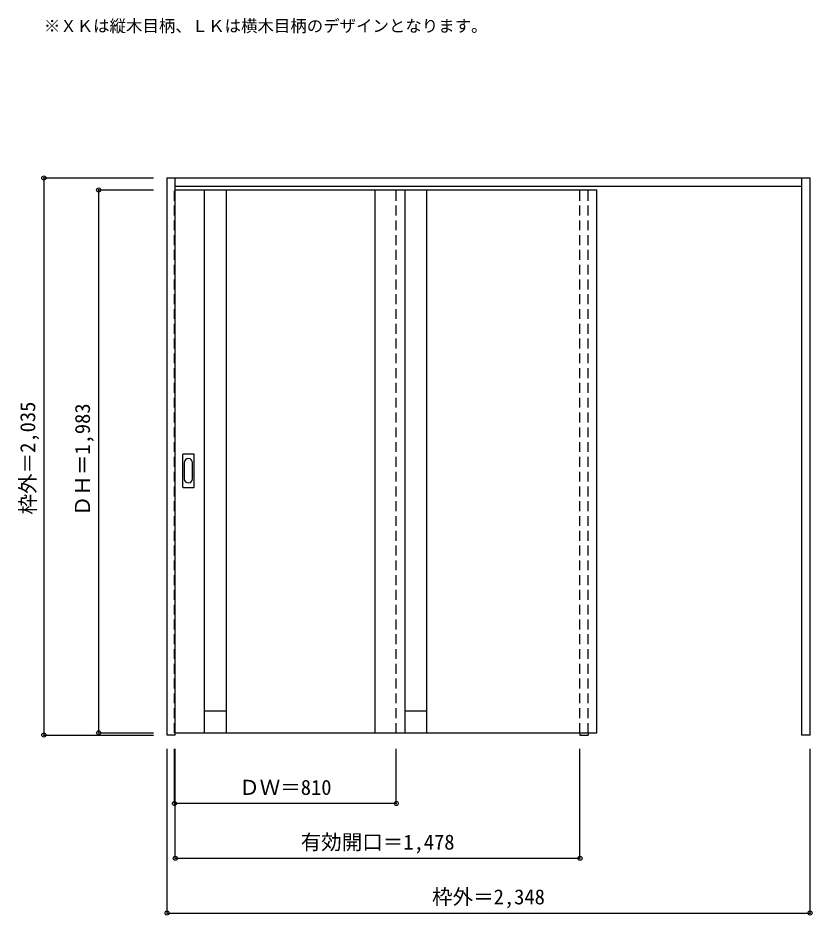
# Model space of a CAD drawing. Units: millimetres, scale not verified. Extents: x -1056 to 1844, y -1253 to 2024.
import ezdxf
from ezdxf.enums import TextEntityAlignment as Align

# ---------------------------------------------------------------- set-up
doc = ezdxf.new("R2010")
doc.units = ezdxf.units.MM
doc.header["$LTSCALE"] = 30
doc.header["$PDMODE"] = 32
doc.header["$PDSIZE"] = 15
doc.linetypes.add('DASHED1', pattern=[1.8, 1.2, -0.6])
for name, color, linetype in [('0-0', 3, 'Continuous'), ('0-1_寸法', 7, 'Continuous'), ('0-2_文字', 7, 'Continuous')]:
    doc.layers.add(name, color=color, linetype=linetype)
doc.styles.add('ＭＳ ゴシック', font='')
doc.styles.get('ＭＳ ゴシック').set_extended_font_data('MS Gothic')

msp = doc.modelspace()

# ---------------------------------------------------------------- linework, layer by layer
at = {"layer": '0-0'}
for p, q in [((-511.03, 1439.43), (1836.97, 1439.43)), ((-481.03, -595.57), (-481.03, 1439.43)), ((-481.03, 1409.43), (1806.97, 1409.43)), ((1806.97, -595.57), (1806.97, 1439.43)), ((1836.97, -595.57), (1836.97, 1439.43)), ((-481.03, 1395.43), (1057.97, 1395.43)), ((-374.03, -587.57), (-374.03, 1395.43)), ((-294.03, -587.57), (-294.03, 1395.43)), ((247.97, 1395.43), (247.97, -587.57)), ((357.97, -587.57), (357.97, 1395.43)), ((437.97, -587.57), (437.97, 1395.43)), ((-454.03, 310.43), (-454.03, 429.43)), ((-413.53, 430.93), (-452.53, 430.93)), ((-412.03, 310.43), (-412.03, 429.43)), ((-452.53, 308.93), (-413.53, 308.93)), ((996.97, -587.57), (996.97, -595.57)), ((1026.97, -587.57), (1026.97, -595.57)), ((996.97, -595.57), (1026.97, -595.57)), ((1836.97, -595.57), (1806.97, -595.57))]:
    msp.add_line(p, q, dxfattribs=at)
at = {"layer": '0-0', "color": 4, "linetype": 'DASHED1'}
for p, q in [((996.97, -587.57), (996.97, 1409.43)), ((1026.97, -587.57), (1026.97, 1409.43)), ((-484.03, 1395.43), (-481.03, 1395.43)), ((-484.03, -587.57), (-484.03, 1395.43)), ((325.97, -587.57), (325.97, 1395.43)), ((-481.03, -587.57), (-484.03, -587.57))]:
    msp.add_line(p, q, dxfattribs=at)
at = {"layer": '0-0', "color": 7}
for p, q in [((-448.03, 399.53), (-448.03, 340.33)), ((-418.03, 340.33), (-418.03, 399.53)), ((-374.03, -507.57), (-294.03, -507.57)), ((357.97, -507.57), (437.97, -507.57))]:
    msp.add_line(p, q, dxfattribs=at)
at = {"layer": '0-0'}
for points in [[(-481.03, -595.57), (-511.03, -595.57), (-511.03, 1439.43)], [(-481.03, -587.57), (1057.97, -587.57), (1057.97, 1395.43)]]:
    msp.add_lwpolyline(points, dxfattribs=at)
for centre, start, end in [((-452.53, 429.43), 90, 180), ((-413.53, 429.43), 0, 90), ((-452.53, 310.43), 180, 270), ((-413.53, 310.43), 270, 0)]:
    msp.add_arc(centre, 1.5, start, end, dxfattribs=at)
at = {"layer": '0-0', "color": 7}
for centre, start, end in [((-433.03, 399.53), 0, 180), ((-433.03, 340.33), 180, 0)]:
    msp.add_arc(centre, 15, start, end, dxfattribs=at)
at = {"layer": '0-1_寸法', "color": 4}
for p, q in [((-961.03, 1439.43), (-561.03, 1439.43)), ((-961.03, 1439.43), (-961.03, -595.57)), ((-761.03, 1395.43), (-761.03, -587.57)), ((-761.03, 1395.43), (-561.03, 1395.43)), ((-761.03, -587.57), (-561.03, -587.57)), ((-961.03, -595.57), (-561.03, -595.57)), ((-511.03, -1245.57), (-511.03, -645.57)), ((-484.03, -845.57), (-484.03, -645.57)), ((-481.03, -1045.57), (-481.03, -645.57)), ((325.97, -845.57), (325.97, -645.57)), ((996.97, -1045.57), (996.97, -645.57)), ((1836.97, -1245.57), (1836.97, -645.57)), ((325.97, -845.57), (-484.03, -845.57)), ((-481.03, -1045.57), (996.97, -1045.57)), ((-511.03, -1245.57), (1836.97, -1245.57))]:
    msp.add_line(p, q, dxfattribs=at)
at = {"layer": '0-1_寸法'}
for p in [(-961.03, 1439.43), (-761.03, 1395.43), (-961.03, -595.57), (-761.03, -587.57), (-484.03, -845.57), (325.97, -845.57), (-481.03, -1045.57), (996.97, -1045.57), (-511.03, -1245.57), (1836.97, -1245.57)]:
    msp.add_point(p, dxfattribs=at)

# ---------------------------------------------------------------- texts
at = {"layer": '0-1_寸法', "style": 'ＭＳ ゴシック'}
for s, p in [('枠外＝2,035', (-976.03, 210.18)), ('ＤＨ＝1,983', (-776.03, 203.68))]:
    msp.add_text(s, height=54.99, rotation=90, dxfattribs=at).set_placement(p, align=Align.BOTTOM_LEFT)
for s, p in [('ＤＷ＝810', (-247.78, -830.57)), ('有効開口＝1,478', (-23.28, -1030.57)), ('枠外＝2,348', (456.72, -1230.57))]:
    msp.add_text(s, height=54.99, dxfattribs=at).set_placement(p, align=Align.BOTTOM_LEFT)
at = {"layer": '0-2_文字', "style": 'ＭＳ ゴシック'}
msp.add_text('※ＸＫは縦木目柄、ＬＫは横木目柄のデザインとなります。', height=43.99, dxfattribs=at).set_placement((-961.03, 1959.56), align=Align.BOTTOM_LEFT)

doc.saveas('drawing.dxf')
